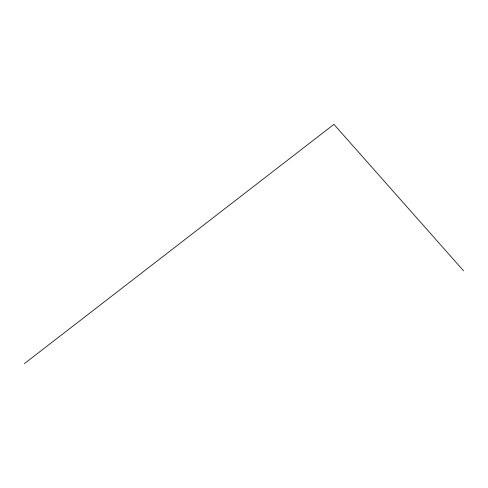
<?xml version="1.0" encoding="UTF-8"?>
<svg xmlns="http://www.w3.org/2000/svg" width="488" height="488" viewBox="0 0 488 488"><rect width="100%" height="100%" fill="white"/><g stroke="black" fill="none" stroke-linecap="round" stroke-linejoin="round"><path stroke-width="0.73" d="M24.4 363.633L333.926 124.367L463.6 270.846"/></g></svg>
